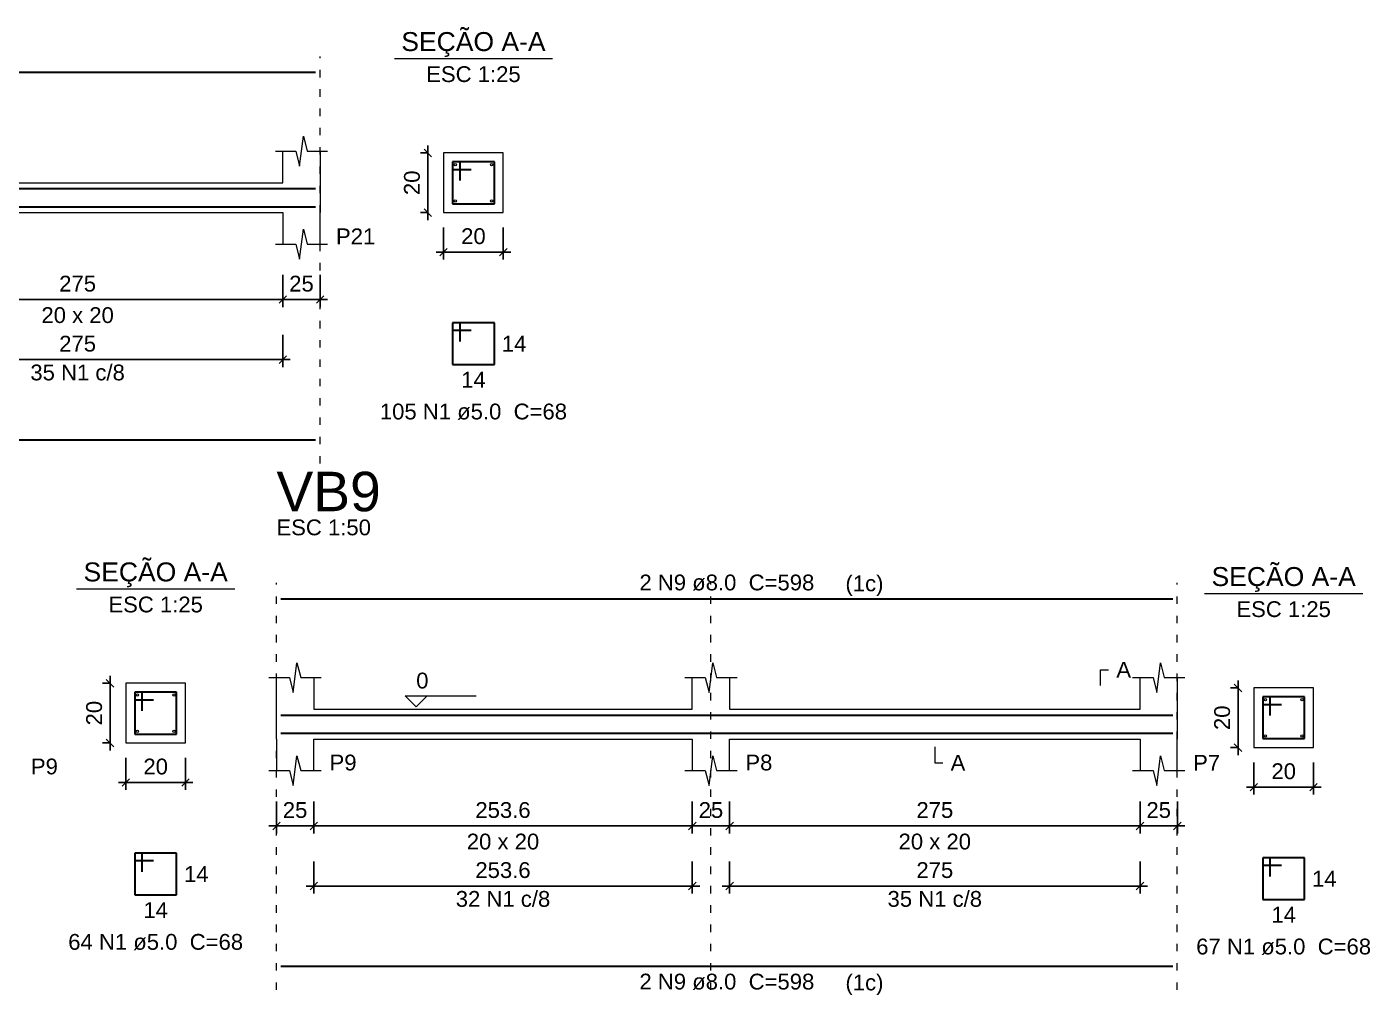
# Model space of a CAD drawing. Header units: millimetres. Extents: x 7 to 580, y -90 to 91.
# Drawn here: x 503.91 to 521.91, y 40.68 to 53.66 of the extents above; entities that cross this region are included whole.
import ezdxf

# ---------------------------------------------------------------- set-up
doc = ezdxf.new("R2010")
doc.units = ezdxf.units.MM
doc.linetypes.add('DOT2', pattern=[3.175, 0, -3.175])
for name, color, linetype, lineweight in [('DT-Barras na forma', 2, 'Continuous', 30), ('DT-Barras no corte', 5, 'Continuous', 5), ('DT-Barras rebatidas', 2, 'Continuous', 30), ('DT-Cotas', 9, 'Continuous', 5), ('DT-Forma', 5, 'Continuous', 5), ('DT-Pontilhado', 9, 'DOT2', 5), ('DT-Textos', 7, 'Continuous', 5), ('DT-Título', 3, 'Continuous', 20)]:
    doc.layers.add(name, color=color, linetype=linetype, lineweight=lineweight)
doc.styles.add('Arial', font='arial.ttf')
doc.styles.get("Standard").update_dxf_attribs({"font": 'arial.ttf'})
doc.dimstyles.new('UM_25.000000', dxfattribs={"dimtxt": 0.18, "dimasz": 0.1, "dimexe": 0.1, "dimexo": 0.2, "dimgap": 0, "dimtad": 1, "dimtih": 1, "dimtoh": 1, "dimdec": 1, "dimlfac": 25, "dimzin": 0, "dimdsep": 46, "dimtxsty": 'Standard', "dimblk": 'CLOSED', "dimblk1": 'CLOSED', "dimblk2": 'CLOSED', "dimcen": 0.09, "dimdle": 0.1, "dimadec": 1, "dimazin": 2, "dimtfac": 1, "dimtdec": 4, "dimtofl": 0, "dimtmove": 0, "dimatfit": 3, "dimldrblk": 'CLOSED', "dimfxl": 1, "dimtolj": 1, "dimarcsym": 0})
doc.dimstyles.new('UM_50.000000', dxfattribs={"dimtxt": 0.18, "dimasz": 0.1, "dimexe": 0.1, "dimexo": 0.2, "dimgap": 0, "dimtad": 1, "dimtih": 1, "dimtoh": 1, "dimdec": 1, "dimlfac": 50, "dimzin": 0, "dimdsep": 46, "dimtxsty": 'Standard', "dimblk": 'CLOSED', "dimblk1": 'CLOSED', "dimblk2": 'CLOSED', "dimcen": 0.09, "dimdle": 0.1, "dimadec": 1, "dimazin": 2, "dimtfac": 1, "dimtdec": 4, "dimtofl": 0, "dimtmove": 0, "dimatfit": 3, "dimldrblk": 'CLOSED', "dimfxl": 1, "dimtolj": 1, "dimarcsym": 0})

# ---------------------------------------------------------------- blocks, each defined once
blk = doc.blocks.new('_OBLIQUE')
at = {"color": 0, "linetype": 'ByBlock', "lineweight": -2}
blk.add_line((-0.5, -0.5), (0.5, 0.5), dxfattribs=at)
blk = doc.blocks.new('*D427')
at = {"layer": 'Defpoints', "color": 0, "transparency": 16777216}
for p in [(501.837, 50.534), (507.337, 50.534), (507.337, 50.004)]:
    blk.add_point(p, dxfattribs=at)
at = {"layer": 'DT-Cotas', "color": 0, "lineweight": -2, "transparency": 16777216}
for p, q in [((501.837, 50.334), (501.837, 49.904)), ((507.337, 50.334), (507.337, 49.904)), ((501.737, 50.004), (507.437, 50.004))]:
    blk.add_line(p, q, dxfattribs=at)
at = {"layer": 'DT-Cotas', "color": 0, "lineweight": -2, "transparency": 16777216, "xscale": 0.1, "yscale": 0.1, "zscale": 0.1, "rotation": 180}
blk.add_blockref('_OBLIQUE', (501.837, 50.004), dxfattribs=at)
at = {"layer": 'DT-Cotas', "color": 0, "lineweight": -2, "transparency": 16777216, "xscale": 0.1, "yscale": 0.1, "zscale": 0.1}
blk.add_blockref('_OBLIQUE', (507.337, 50.004), dxfattribs=at)
at = {"layer": 'DT-Cotas', "transparency": 16777216, "insert": (504.587, 50.216), "char_height": 0.2118, "attachment_point": 5, "rotation": 0.0057, "style": 'Arial'}
blk.add_mtext('\\A1;275', dxfattribs=at)
blk = doc.blocks.new('*D428')
at = {"layer": 'Defpoints', "color": 0, "transparency": 16777216}
for p in [(507.337, 50.534), (507.837, 50.534), (507.837, 50.004)]:
    blk.add_point(p, dxfattribs=at)
at = {"layer": 'DT-Cotas', "color": 0, "lineweight": -2, "transparency": 16777216}
for p, q in [((507.337, 50.334), (507.337, 49.904)), ((507.837, 50.334), (507.837, 49.904)), ((507.237, 50.004), (507.937, 50.004))]:
    blk.add_line(p, q, dxfattribs=at)
at = {"layer": 'DT-Cotas', "color": 0, "lineweight": -2, "transparency": 16777216, "xscale": 0.1, "yscale": 0.1, "zscale": 0.1, "rotation": 180}
blk.add_blockref('_OBLIQUE', (507.337, 50.004), dxfattribs=at)
at = {"layer": 'DT-Cotas', "color": 0, "lineweight": -2, "transparency": 16777216, "xscale": 0.1, "yscale": 0.1, "zscale": 0.1}
blk.add_blockref('_OBLIQUE', (507.837, 50.004), dxfattribs=at)
at = {"layer": 'DT-Cotas', "transparency": 16777216, "insert": (507.587, 50.216), "char_height": 0.2118, "attachment_point": 5, "rotation": 0.0057, "style": 'Arial'}
blk.add_mtext('\\A1;25', dxfattribs=at)
blk = doc.blocks.new('*D429')
at = {"layer": 'Defpoints', "color": 0, "transparency": 16777216}
for p in [(509.28, 51.969), (509.491, 51.969), (509.491, 51.169)]:
    blk.add_point(p, dxfattribs=at)
at = {"layer": 'DT-Cotas', "color": 0, "lineweight": -2, "transparency": 16777216}
for p, q in [((509.28, 51.069), (509.28, 52.069)), ((509.291, 51.969), (509.18, 51.969)), ((509.291, 51.169), (509.18, 51.169))]:
    blk.add_line(p, q, dxfattribs=at)
at = {"layer": 'DT-Cotas', "color": 0, "lineweight": -2, "transparency": 16777216, "xscale": 0.1, "yscale": 0.1, "zscale": 0.1}
for p, rotation in [((509.28, 51.969), 90), ((509.28, 51.169), 270)]:
    blk.add_blockref('_OBLIQUE', p, dxfattribs=dict(at, rotation=rotation))
at = {"layer": 'DT-Cotas', "transparency": 16777216, "insert": (509.068, 51.569), "char_height": 0.2118, "attachment_point": 5, "rotation": 90, "style": 'Arial'}
blk.add_mtext('\\A1;20', dxfattribs=at)
blk = doc.blocks.new('*D430')
at = {"layer": 'Defpoints', "color": 0, "transparency": 16777216}
for p in [(509.491, 51.169), (510.291, 51.169), (510.291, 50.64)]:
    blk.add_point(p, dxfattribs=at)
at = {"layer": 'DT-Cotas', "color": 0, "lineweight": -2, "transparency": 16777216}
for p, q in [((509.491, 50.969), (509.491, 50.54)), ((510.291, 50.969), (510.291, 50.54)), ((509.391, 50.64), (510.391, 50.64))]:
    blk.add_line(p, q, dxfattribs=at)
at = {"layer": 'DT-Cotas', "color": 0, "lineweight": -2, "transparency": 16777216, "xscale": 0.1, "yscale": 0.1, "zscale": 0.1, "rotation": 180}
blk.add_blockref('_OBLIQUE', (509.491, 50.64), dxfattribs=at)
at = {"layer": 'DT-Cotas', "color": 0, "lineweight": -2, "transparency": 16777216, "xscale": 0.1, "yscale": 0.1, "zscale": 0.1}
blk.add_blockref('_OBLIQUE', (510.291, 50.64), dxfattribs=at)
at = {"layer": 'DT-Cotas', "transparency": 16777216, "insert": (509.891, 50.852), "char_height": 0.2118, "attachment_point": 5, "rotation": 0.0057, "style": 'Arial'}
blk.add_mtext('\\A1;20', dxfattribs=at)
blk = doc.blocks.new('*D433')
at = {"layer": 'Defpoints', "color": 0, "transparency": 16777216}
for p in [(501.837, 49.729), (507.337, 49.729), (507.337, 49.199)]:
    blk.add_point(p, dxfattribs=at)
at = {"layer": 'DT-Cotas', "color": 0, "lineweight": -2, "transparency": 16777216}
for p, q in [((501.837, 49.529), (501.837, 49.099)), ((507.337, 49.529), (507.337, 49.099)), ((501.737, 49.199), (507.437, 49.199))]:
    blk.add_line(p, q, dxfattribs=at)
at = {"layer": 'DT-Cotas', "color": 0, "lineweight": -2, "transparency": 16777216, "xscale": 0.1, "yscale": 0.1, "zscale": 0.1, "rotation": 180}
blk.add_blockref('_OBLIQUE', (501.837, 49.199), dxfattribs=at)
at = {"layer": 'DT-Cotas', "color": 0, "lineweight": -2, "transparency": 16777216, "xscale": 0.1, "yscale": 0.1, "zscale": 0.1}
blk.add_blockref('_OBLIQUE', (507.337, 49.199), dxfattribs=at)
at = {"layer": 'DT-Cotas', "transparency": 16777216, "insert": (504.587, 49.411), "char_height": 0.2118, "attachment_point": 5, "rotation": 0.0057, "style": 'Arial'}
blk.add_mtext('\\A1;275', dxfattribs=at)
blk = doc.blocks.new('*D753')
at = {"layer": 'Defpoints', "color": 0, "transparency": 16777216}
for p in [(505.021, 44.86), (505.233, 44.86), (505.233, 44.06)]:
    blk.add_point(p, dxfattribs=at)
at = {"layer": 'DT-Cotas', "color": 0, "lineweight": -2, "transparency": 16777216}
for p, q in [((505.033, 44.86), (504.921, 44.86)), ((505.021, 43.96), (505.021, 44.96)), ((505.033, 44.06), (504.921, 44.06))]:
    blk.add_line(p, q, dxfattribs=at)
at = {"layer": 'DT-Cotas', "color": 0, "lineweight": -2, "transparency": 16777216, "xscale": 0.1, "yscale": 0.1, "zscale": 0.1}
for p, rotation in [((505.021, 44.86), 90), ((505.021, 44.06), 270)]:
    blk.add_blockref('_OBLIQUE', p, dxfattribs=dict(at, rotation=rotation))
at = {"layer": 'DT-Cotas', "transparency": 16777216, "insert": (504.809, 44.46), "char_height": 0.2118, "attachment_point": 5, "rotation": 90, "style": 'Arial'}
blk.add_mtext('\\A1;20', dxfattribs=at)
blk = doc.blocks.new('*D754')
at = {"layer": 'Defpoints', "color": 0, "transparency": 16777216}
for p in [(505.233, 44.06), (506.033, 44.06), (506.033, 43.531)]:
    blk.add_point(p, dxfattribs=at)
at = {"layer": 'DT-Cotas', "color": 0, "lineweight": -2, "transparency": 16777216}
for p, q in [((505.233, 43.86), (505.233, 43.431)), ((506.033, 43.86), (506.033, 43.431)), ((505.133, 43.531), (506.133, 43.531))]:
    blk.add_line(p, q, dxfattribs=at)
at = {"layer": 'DT-Cotas', "color": 0, "lineweight": -2, "transparency": 16777216, "xscale": 0.1, "yscale": 0.1, "zscale": 0.1, "rotation": 180}
blk.add_blockref('_OBLIQUE', (505.233, 43.531), dxfattribs=at)
at = {"layer": 'DT-Cotas', "color": 0, "lineweight": -2, "transparency": 16777216, "xscale": 0.1, "yscale": 0.1, "zscale": 0.1}
blk.add_blockref('_OBLIQUE', (506.033, 43.531), dxfattribs=at)
at = {"layer": 'DT-Cotas', "transparency": 16777216, "insert": (505.633, 43.743), "char_height": 0.2118, "attachment_point": 5, "rotation": 0.0057, "style": 'Arial'}
blk.add_mtext('\\A1;20', dxfattribs=at)
blk = doc.blocks.new('*D768')
at = {"layer": 'Defpoints', "color": 0, "transparency": 16777216}
for p in [(507.251, 43.477), (507.751, 43.477), (507.751, 42.948)]:
    blk.add_point(p, dxfattribs=at)
at = {"layer": 'DT-Cotas', "color": 0, "lineweight": -2, "transparency": 16777216}
for p, q in [((507.251, 43.277), (507.251, 42.848)), ((507.751, 43.277), (507.751, 42.848)), ((507.151, 42.948), (507.851, 42.948))]:
    blk.add_line(p, q, dxfattribs=at)
at = {"layer": 'DT-Cotas', "color": 0, "lineweight": -2, "transparency": 16777216, "xscale": 0.1, "yscale": 0.1, "zscale": 0.1, "rotation": 180}
blk.add_blockref('_OBLIQUE', (507.251, 42.948), dxfattribs=at)
at = {"layer": 'DT-Cotas', "color": 0, "lineweight": -2, "transparency": 16777216, "xscale": 0.1, "yscale": 0.1, "zscale": 0.1}
blk.add_blockref('_OBLIQUE', (507.751, 42.948), dxfattribs=at)
at = {"layer": 'DT-Cotas', "transparency": 16777216, "insert": (507.501, 43.16), "char_height": 0.2118, "attachment_point": 5, "rotation": 0.0057, "style": 'Arial'}
blk.add_mtext('\\A1;25', dxfattribs=at)
blk = doc.blocks.new('*D769')
at = {"layer": 'Defpoints', "color": 0, "transparency": 16777216}
for p in [(507.751, 43.477), (512.824, 43.477), (512.824, 42.948)]:
    blk.add_point(p, dxfattribs=at)
at = {"layer": 'DT-Cotas', "color": 0, "lineweight": -2, "transparency": 16777216}
for p, q in [((507.751, 43.277), (507.751, 42.848)), ((512.824, 43.277), (512.824, 42.848)), ((507.651, 42.948), (512.924, 42.948))]:
    blk.add_line(p, q, dxfattribs=at)
at = {"layer": 'DT-Cotas', "color": 0, "lineweight": -2, "transparency": 16777216, "xscale": 0.1, "yscale": 0.1, "zscale": 0.1, "rotation": 180}
blk.add_blockref('_OBLIQUE', (507.751, 42.948), dxfattribs=at)
at = {"layer": 'DT-Cotas', "color": 0, "lineweight": -2, "transparency": 16777216, "xscale": 0.1, "yscale": 0.1, "zscale": 0.1}
blk.add_blockref('_OBLIQUE', (512.824, 42.948), dxfattribs=at)
at = {"layer": 'DT-Cotas', "transparency": 16777216, "insert": (510.287, 43.16), "char_height": 0.2118, "attachment_point": 5, "rotation": 0.0057, "style": 'Arial'}
blk.add_mtext('\\A1;253.6', dxfattribs=at)
blk = doc.blocks.new('*D770')
at = {"layer": 'Defpoints', "color": 0, "transparency": 16777216}
for p in [(512.824, 43.477), (513.324, 43.477), (513.324, 42.948)]:
    blk.add_point(p, dxfattribs=at)
at = {"layer": 'DT-Cotas', "color": 0, "lineweight": -2, "transparency": 16777216}
for p, q in [((512.824, 43.277), (512.824, 42.848)), ((513.324, 43.277), (513.324, 42.848)), ((512.724, 42.948), (513.424, 42.948))]:
    blk.add_line(p, q, dxfattribs=at)
at = {"layer": 'DT-Cotas', "color": 0, "lineweight": -2, "transparency": 16777216, "xscale": 0.1, "yscale": 0.1, "zscale": 0.1, "rotation": 180}
blk.add_blockref('_OBLIQUE', (512.824, 42.948), dxfattribs=at)
at = {"layer": 'DT-Cotas', "color": 0, "lineweight": -2, "transparency": 16777216, "xscale": 0.1, "yscale": 0.1, "zscale": 0.1}
blk.add_blockref('_OBLIQUE', (513.324, 42.948), dxfattribs=at)
at = {"layer": 'DT-Cotas', "transparency": 16777216, "insert": (513.074, 43.16), "char_height": 0.2118, "attachment_point": 5, "rotation": 0.0057, "style": 'Arial'}
blk.add_mtext('\\A1;25', dxfattribs=at)
blk = doc.blocks.new('*D771')
at = {"layer": 'Defpoints', "color": 0, "transparency": 16777216}
for p in [(513.324, 43.477), (518.824, 43.477), (518.824, 42.948)]:
    blk.add_point(p, dxfattribs=at)
at = {"layer": 'DT-Cotas', "color": 0, "lineweight": -2, "transparency": 16777216}
for p, q in [((513.324, 43.277), (513.324, 42.848)), ((518.824, 43.277), (518.824, 42.848)), ((513.224, 42.948), (518.924, 42.948))]:
    blk.add_line(p, q, dxfattribs=at)
at = {"layer": 'DT-Cotas', "color": 0, "lineweight": -2, "transparency": 16777216, "xscale": 0.1, "yscale": 0.1, "zscale": 0.1, "rotation": 180}
blk.add_blockref('_OBLIQUE', (513.324, 42.948), dxfattribs=at)
at = {"layer": 'DT-Cotas', "color": 0, "lineweight": -2, "transparency": 16777216, "xscale": 0.1, "yscale": 0.1, "zscale": 0.1}
blk.add_blockref('_OBLIQUE', (518.824, 42.948), dxfattribs=at)
at = {"layer": 'DT-Cotas', "transparency": 16777216, "insert": (516.074, 43.16), "char_height": 0.2118, "attachment_point": 5, "rotation": 0.0057, "style": 'Arial'}
blk.add_mtext('\\A1;275', dxfattribs=at)
blk = doc.blocks.new('*D772')
at = {"layer": 'Defpoints', "color": 0, "transparency": 16777216}
for p in [(518.824, 43.477), (519.324, 43.477), (519.324, 42.948)]:
    blk.add_point(p, dxfattribs=at)
at = {"layer": 'DT-Cotas', "color": 0, "lineweight": -2, "transparency": 16777216}
for p, q in [((518.824, 43.277), (518.824, 42.848)), ((519.324, 43.277), (519.324, 42.848)), ((518.724, 42.948), (519.424, 42.948))]:
    blk.add_line(p, q, dxfattribs=at)
at = {"layer": 'DT-Cotas', "color": 0, "lineweight": -2, "transparency": 16777216, "xscale": 0.1, "yscale": 0.1, "zscale": 0.1, "rotation": 180}
blk.add_blockref('_OBLIQUE', (518.824, 42.948), dxfattribs=at)
at = {"layer": 'DT-Cotas', "color": 0, "lineweight": -2, "transparency": 16777216, "xscale": 0.1, "yscale": 0.1, "zscale": 0.1}
blk.add_blockref('_OBLIQUE', (519.324, 42.948), dxfattribs=at)
at = {"layer": 'DT-Cotas', "transparency": 16777216, "insert": (519.074, 43.16), "char_height": 0.2118, "attachment_point": 5, "rotation": 0.0057, "style": 'Arial'}
blk.add_mtext('\\A1;25', dxfattribs=at)
blk = doc.blocks.new('*D773')
at = {"layer": 'Defpoints', "color": 0, "transparency": 16777216}
for p in [(520.137, 44.798), (520.349, 44.798), (520.349, 43.998)]:
    blk.add_point(p, dxfattribs=at)
at = {"layer": 'DT-Cotas', "color": 0, "lineweight": -2, "transparency": 16777216}
for p, q in [((520.137, 43.898), (520.137, 44.898)), ((520.149, 44.798), (520.037, 44.798)), ((520.149, 43.998), (520.037, 43.998))]:
    blk.add_line(p, q, dxfattribs=at)
at = {"layer": 'DT-Cotas', "color": 0, "lineweight": -2, "transparency": 16777216, "xscale": 0.1, "yscale": 0.1, "zscale": 0.1}
for p, rotation in [((520.137, 44.798), 90), ((520.137, 43.998), 270)]:
    blk.add_blockref('_OBLIQUE', p, dxfattribs=dict(at, rotation=rotation))
at = {"layer": 'DT-Cotas', "transparency": 16777216, "insert": (519.925, 44.398), "char_height": 0.2118, "attachment_point": 5, "rotation": 90, "style": 'Arial'}
blk.add_mtext('\\A1;20', dxfattribs=at)
blk = doc.blocks.new('*D774')
at = {"layer": 'Defpoints', "color": 0, "transparency": 16777216}
for p in [(520.349, 43.998), (521.149, 43.998), (521.149, 43.469)]:
    blk.add_point(p, dxfattribs=at)
at = {"layer": 'DT-Cotas', "color": 0, "lineweight": -2, "transparency": 16777216}
for p, q in [((520.349, 43.798), (520.349, 43.369)), ((521.149, 43.798), (521.149, 43.369)), ((520.249, 43.469), (521.249, 43.469))]:
    blk.add_line(p, q, dxfattribs=at)
at = {"layer": 'DT-Cotas', "color": 0, "lineweight": -2, "transparency": 16777216, "xscale": 0.1, "yscale": 0.1, "zscale": 0.1, "rotation": 180}
blk.add_blockref('_OBLIQUE', (520.349, 43.469), dxfattribs=at)
at = {"layer": 'DT-Cotas', "color": 0, "lineweight": -2, "transparency": 16777216, "xscale": 0.1, "yscale": 0.1, "zscale": 0.1}
blk.add_blockref('_OBLIQUE', (521.149, 43.469), dxfattribs=at)
at = {"layer": 'DT-Cotas', "transparency": 16777216, "insert": (520.749, 43.68), "char_height": 0.2118, "attachment_point": 5, "rotation": 0.0057, "style": 'Arial'}
blk.add_mtext('\\A1;20', dxfattribs=at)
blk = doc.blocks.new('*D775')
at = {"layer": 'Defpoints', "color": 0, "transparency": 16777216}
for p in [(507.751, 42.673), (512.824, 42.673), (512.824, 42.143)]:
    blk.add_point(p, dxfattribs=at)
at = {"layer": 'DT-Cotas', "color": 0, "lineweight": -2, "transparency": 16777216}
for p, q in [((507.751, 42.473), (507.751, 42.043)), ((512.824, 42.473), (512.824, 42.043)), ((507.651, 42.143), (512.924, 42.143))]:
    blk.add_line(p, q, dxfattribs=at)
at = {"layer": 'DT-Cotas', "color": 0, "lineweight": -2, "transparency": 16777216, "xscale": 0.1, "yscale": 0.1, "zscale": 0.1, "rotation": 180}
blk.add_blockref('_OBLIQUE', (507.751, 42.143), dxfattribs=at)
at = {"layer": 'DT-Cotas', "color": 0, "lineweight": -2, "transparency": 16777216, "xscale": 0.1, "yscale": 0.1, "zscale": 0.1}
blk.add_blockref('_OBLIQUE', (512.824, 42.143), dxfattribs=at)
at = {"layer": 'DT-Cotas', "transparency": 16777216, "insert": (510.287, 42.355), "char_height": 0.2118, "attachment_point": 5, "rotation": 0.0057, "style": 'Arial'}
blk.add_mtext('\\A1;253.6', dxfattribs=at)
blk = doc.blocks.new('*D776')
at = {"layer": 'Defpoints', "color": 0, "transparency": 16777216}
for p in [(513.324, 42.673), (518.824, 42.673), (518.824, 42.143)]:
    blk.add_point(p, dxfattribs=at)
at = {"layer": 'DT-Cotas', "color": 0, "lineweight": -2, "transparency": 16777216}
for p, q in [((513.324, 42.473), (513.324, 42.043)), ((518.824, 42.473), (518.824, 42.043)), ((513.224, 42.143), (518.924, 42.143))]:
    blk.add_line(p, q, dxfattribs=at)
at = {"layer": 'DT-Cotas', "color": 0, "lineweight": -2, "transparency": 16777216, "xscale": 0.1, "yscale": 0.1, "zscale": 0.1, "rotation": 180}
blk.add_blockref('_OBLIQUE', (513.324, 42.143), dxfattribs=at)
at = {"layer": 'DT-Cotas', "color": 0, "lineweight": -2, "transparency": 16777216, "xscale": 0.1, "yscale": 0.1, "zscale": 0.1}
blk.add_blockref('_OBLIQUE', (518.824, 42.143), dxfattribs=at)
at = {"layer": 'DT-Cotas', "transparency": 16777216, "insert": (516.074, 42.355), "char_height": 0.2118, "attachment_point": 5, "rotation": 0.0057, "style": 'Arial'}
blk.add_mtext('\\A1;275', dxfattribs=at)

msp = doc.modelspace()

# ---------------------------------------------------------------- linework, layer by layer
at = {"layer": 'DT-Barras na forma'}
for p, q in [((509.7113, 51.8492), (509.6113, 51.8492)), ((509.6113, 51.8492), (509.6113, 51.2892)), ((510.1713, 51.8492), (509.6113, 51.8492)), ((509.6113, 51.8492), (509.6113, 51.7492)), ((509.7113, 51.5992), (509.7113, 51.8492)), ((510.1713, 51.2892), (510.1713, 51.8492)), ((509.6113, 51.7492), (509.8613, 51.7492)), ((509.6113, 51.2892), (510.1713, 51.2892)), ((505.4527, 44.7404), (505.3527, 44.7404)), ((505.3527, 44.7404), (505.3527, 44.1804)), ((505.9127, 44.7404), (505.3527, 44.7404)), ((505.3527, 44.7404), (505.3527, 44.6404)), ((505.4527, 44.4904), (505.4527, 44.7404)), ((505.9127, 44.1804), (505.9127, 44.7404)), ((520.5686, 44.6781), (520.4686, 44.6781)), ((520.4686, 44.6781), (520.4686, 44.1181)), ((521.0286, 44.6781), (520.4686, 44.6781)), ((520.4686, 44.6781), (520.4686, 44.5781)), ((520.5686, 44.4281), (520.5686, 44.6781)), ((521.0286, 44.1181), (521.0286, 44.6781)), ((505.3527, 44.6404), (505.6027, 44.6404)), ((520.4686, 44.5781), (520.7186, 44.5781)), ((505.3527, 44.1804), (505.9127, 44.1804)), ((520.4686, 44.1181), (521.0286, 44.1181))]:
    msp.add_line(p, q, dxfattribs=at)
for points in [[(489.3961, 51.4912), (507.7769, 51.4912)], [(489.3961, 51.2472), (507.7769, 51.2472)], [(507.3113, 44.4348), (519.2636, 44.4348)], [(507.3113, 44.1908), (519.2636, 44.1908)]]:
    msp.add_lwpolyline(points, dxfattribs=at)
at = {"layer": 'DT-Barras no corte'}
for centre in [(509.6473, 51.8132), (510.1353, 51.8132), (509.6473, 51.3252), (510.1353, 51.3252), (505.3887, 44.7044), (505.8767, 44.7044), (520.5046, 44.6421), (520.9926, 44.6421), (505.3887, 44.2164), (505.8767, 44.2164), (520.5046, 44.1541), (520.9926, 44.1541)]:
    msp.add_circle(centre, 0.016, dxfattribs=at)
at = {"layer": 'DT-Barras rebatidas'}
for p, q in [((489.3961, 53.0502), (507.7769, 53.0502)), ((509.7113, 49.6925), (509.6113, 49.6925)), ((509.6113, 49.6925), (509.6113, 49.1325)), ((510.1713, 49.6925), (509.6113, 49.6925)), ((509.6113, 49.6925), (509.6113, 49.5925)), ((509.7113, 49.4425), (509.7113, 49.6925)), ((510.1713, 49.1325), (510.1713, 49.6925)), ((509.6113, 49.5925), (509.8613, 49.5925)), ((509.6113, 49.1325), (510.1713, 49.1325)), ((489.3961, 48.1244), (507.7769, 48.1244)), ((507.3113, 45.9938), (519.2636, 45.9938)), ((505.4527, 42.5837), (505.3527, 42.5837)), ((505.3527, 42.5837), (505.3527, 42.0237)), ((505.9127, 42.5837), (505.3527, 42.5837)), ((505.3527, 42.5837), (505.3527, 42.4837)), ((505.3527, 42.4837), (505.6027, 42.4837)), ((505.4527, 42.3337), (505.4527, 42.5837)), ((505.9127, 42.0237), (505.9127, 42.5837)), ((520.5686, 42.5214), (520.4686, 42.5214)), ((520.4686, 42.5214), (520.4686, 41.9614)), ((521.0286, 42.5214), (520.4686, 42.5214)), ((520.4686, 42.5214), (520.4686, 42.4214)), ((520.5686, 42.2714), (520.5686, 42.5214)), ((521.0286, 41.9614), (521.0286, 42.5214)), ((520.4686, 42.4214), (520.7186, 42.4214)), ((505.3527, 42.0237), (505.9127, 42.0237)), ((520.4686, 41.9614), (521.0286, 41.9614)), ((507.3113, 41.0679), (519.2636, 41.0679))]:
    msp.add_line(p, q, dxfattribs=at)
at = {"layer": 'DT-Forma'}
for p, q in [((507.5619, 51.7928), (507.6119, 52.1928)), ((507.6119, 52.1928), (507.6619, 51.9928)), ((507.2369, 51.9928), (507.5119, 51.9928)), ((507.3369, 51.5692), (507.3369, 51.9928)), ((507.5119, 51.9928), (507.5619, 51.7928)), ((507.6619, 51.9928), (507.9369, 51.9928)), ((507.8369, 51.9928), (507.8369, 51.5692)), ((510.2913, 51.9692), (509.4913, 51.9692)), ((509.4913, 51.9692), (509.4913, 51.1692)), ((510.2913, 51.1692), (510.2913, 51.9692)), ((501.8366, 51.5692), (507.3369, 51.5692)), ((501.8366, 51.1692), (507.3369, 51.1692)), ((507.3369, 51.1692), (507.3369, 50.7456)), ((507.8369, 50.7456), (507.8369, 51.1692)), ((509.4913, 51.1692), (510.2913, 51.1692)), ((507.5619, 50.5456), (507.6119, 50.9456)), ((507.6119, 50.9456), (507.6619, 50.7456)), ((507.2369, 50.7456), (507.5119, 50.7456)), ((507.5119, 50.7456), (507.5619, 50.5456)), ((507.6619, 50.7456), (507.9369, 50.7456)), ((507.4763, 44.7364), (507.5263, 45.1364)), ((507.5263, 45.1364), (507.5763, 44.9364)), ((513.0486, 44.7364), (513.0986, 45.1364)), ((513.0986, 45.1364), (513.1486, 44.9364)), ((519.0486, 44.7364), (519.0986, 45.1364)), ((519.0986, 45.1364), (519.1486, 44.9364)), ((506.0327, 44.8604), (505.2327, 44.8604)), ((505.2327, 44.8604), (505.2327, 44.0604)), ((506.0327, 44.0604), (506.0327, 44.8604)), ((507.1513, 44.9364), (507.4263, 44.9364)), ((507.2513, 44.5128), (507.2513, 44.9364)), ((507.4263, 44.9364), (507.4763, 44.7364)), ((507.5763, 44.9364), (507.8513, 44.9364)), ((507.7513, 44.9364), (507.7513, 44.5128)), ((512.7236, 44.9364), (512.9986, 44.9364)), ((512.8236, 44.5128), (512.8236, 44.9364)), ((512.9986, 44.9364), (513.0486, 44.7364)), ((513.1486, 44.9364), (513.4236, 44.9364)), ((513.3236, 44.9364), (513.3236, 44.5128)), ((518.7236, 44.9364), (518.9986, 44.9364)), ((518.8236, 44.5128), (518.8236, 44.9364)), ((518.9986, 44.9364), (519.0486, 44.7364)), ((519.1486, 44.9364), (519.4236, 44.9364)), ((519.3236, 44.9364), (519.3236, 44.5128)), ((521.1486, 44.7981), (520.3486, 44.7981)), ((520.3486, 44.7981), (520.3486, 43.9981)), ((521.1486, 43.9981), (521.1486, 44.7981)), ((507.7513, 44.5128), (512.8236, 44.5128)), ((513.3236, 44.5128), (518.8236, 44.5128)), ((507.2513, 44.1128), (507.2513, 43.6892)), ((507.7513, 43.6892), (507.7513, 44.1128)), ((507.7513, 44.1128), (512.8236, 44.1128)), ((512.8236, 44.1128), (512.8236, 43.6892)), ((513.3236, 43.6892), (513.3236, 44.1128)), ((513.3236, 44.1128), (518.8236, 44.1128)), ((518.8236, 44.1128), (518.8236, 43.6892)), ((519.3236, 43.6892), (519.3236, 44.1128)), ((505.2327, 44.0604), (506.0327, 44.0604)), ((520.3486, 43.9981), (521.1486, 43.9981)), ((507.4763, 43.4892), (507.5263, 43.8892)), ((507.5263, 43.8892), (507.5763, 43.6892)), ((513.0486, 43.4892), (513.0986, 43.8892)), ((513.0986, 43.8892), (513.1486, 43.6892)), ((519.0486, 43.4892), (519.0986, 43.8892)), ((519.0986, 43.8892), (519.1486, 43.6892)), ((507.1513, 43.6892), (507.4263, 43.6892)), ((507.4263, 43.6892), (507.4763, 43.4892)), ((507.5763, 43.6892), (507.8513, 43.6892)), ((512.7236, 43.6892), (512.9986, 43.6892)), ((512.9986, 43.6892), (513.0486, 43.4892)), ((513.1486, 43.6892), (513.4236, 43.6892)), ((518.7236, 43.6892), (518.9986, 43.6892)), ((518.9986, 43.6892), (519.0486, 43.4892)), ((519.1486, 43.6892), (519.4236, 43.6892))]:
    msp.add_line(p, q, dxfattribs=at)
at = {"layer": 'DT-Forma', "linetype": 'Continuous'}
for p, q in [((507.8369, 51.5692), (507.8369, 51.1692)), ((507.2513, 44.1128), (507.2513, 44.5128)), ((519.3236, 44.5128), (519.3236, 44.1128))]:
    msp.add_line(p, q, dxfattribs=at)
at = {"layer": 'DT-Pontilhado', "ltscale": 0.05}
for p, q in [((507.8369, 47.8067), (507.8369, 53.262)), ((507.2513, 40.7502), (507.2513, 46.2056)), ((513.0736, 40.7502), (513.0736, 46.2056)), ((519.3236, 40.7502), (519.3236, 46.2056))]:
    msp.add_line(p, q, dxfattribs=at)
at = {"layer": 'DT-Textos'}
for p, q in [((508.8323, 53.2341), (510.9503, 53.2341)), ((504.5737, 46.1253), (506.6917, 46.1253)), ((519.6896, 46.063), (521.8076, 46.063))]:
    msp.add_line(p, q, dxfattribs=at)
for points in [[(518.2941, 44.8305), (518.2941, 45.0423), (518.4, 45.0423)], [(509.273, 44.6928), (509.1247, 44.5445), (508.9765, 44.6928), (509.9296, 44.6928)], [(516.0736, 44.0069), (516.0736, 43.7951), (516.1795, 43.7951)]]:
    msp.add_lwpolyline(points, dxfattribs=at)

# ---------------------------------------------------------------- texts
at = {"layer": 'DT-Barras rebatidas', "color": 7, "char_height": 0.2118, "line_spacing_factor": 0.9, "style": 'Arial'}
for s, insert, width, attachment_point in [('14', (510.2714, 49.5184), 0.90832, 1), ('35 N1 c/8', (504.5867, 48.9178), 2.28744, 8), ('14', (509.8913, 49.0352), 0.90832, 2), ('105 N1 ø5.0  C=68', (509.8911, 48.3915), 4.32072, 8), ('2 N9 ø8.0  C=598', (513.2873, 46.1001), 4.06656, 8), ('14', (506.0128, 42.4096), 0.90832, 1), ('14', (521.1287, 42.3473), 0.90832, 1), ('32 N1 c/8', (510.2874, 41.8613), 2.28744, 8), ('35 N1 c/8', (516.0736, 41.8613), 2.28744, 8), ('14', (505.6327, 41.9264), 0.90832, 2), ('14', (520.7486, 41.8641), 0.90832, 2), ('64 N1 ø5.0  C=68', (505.6329, 41.2827), 4.06656, 8), ('67 N1 ø5.0  C=68', (520.7484, 41.2204), 4.06656, 8), ('2 N9 ø8.0  C=598', (513.2873, 40.7501), 4.06656, 8)]:
    msp.add_mtext(s, dxfattribs=dict(at, insert=insert, width=width, attachment_point=attachment_point))
at = {"layer": 'DT-Textos', "line_spacing_factor": 0.798, "style": 'Arial'}
for s, insert, char_height, width, attachment_point in [('SEÇÃO A-A', (509.8911, 53.2566), 0.25416, 2.744928, 8), ('ESC 1:25', (509.8911, 52.9165), 0.2118, 2.03328, 8), ('P21', (508.0491, 50.7455), 0.2118, 0.76248, 7), ('20 x 20', (504.5871, 49.6865), 0.2118, 1.77912, 8), ('ESC 1:50', (507.2513, 46.8411), 0.2118, 2.03328, 7), ('SEÇÃO A-A', (505.6329, 46.1478), 0.25416, 2.744928, 8), ('SEÇÃO A-A', (520.7484, 46.0855), 0.25416, 2.744928, 8), ('(1c)', (514.8763, 46.0302), 0.2118, 1.01664, 7), ('ESC 1:25', (505.6329, 45.8077), 0.2118, 2.03328, 8), ('ESC 1:25', (520.7484, 45.7454), 0.2118, 2.03328, 8), ('0', (509.1243, 44.7881), 0.2118, 0.25416, 7), ('A', (518.5063, 44.9361), 0.2118, 0.25416, 7), ('P9', (503.9609, 43.6367), 0.2118, 0.50832, 7), ('P9', (507.9633, 43.6891), 0.2118, 0.50832, 7), ('P8', (513.5353, 43.6891), 0.2118, 0.50832, 7), ('A', (516.2853, 43.6891), 0.2118, 0.25416, 7), ('P7', (519.5353, 43.6891), 0.2118, 0.50832, 7), ('20 x 20', (510.2873, 42.6301), 0.2118, 1.77912, 8), ('20 x 20', (516.0733, 42.6301), 0.2118, 1.77912, 8), ('(1c)', (514.8763, 40.6802), 0.2118, 1.01664, 7)]:
    msp.add_mtext(s, dxfattribs=dict(at, insert=insert, char_height=char_height, width=width, attachment_point=attachment_point))
at = {"layer": 'DT-Título', "insert": (507.2513, 47.1589), "char_height": 0.5295, "width": 1.9062, "attachment_point": 7, "line_spacing_factor": 0.798, "style": 'Arial'}
msp.add_mtext('VB9', dxfattribs=at)

# ---------------------------------------------------------------- dimensions: what is measured, and where the dimension line sits
at = {"layer": 'DT-Cotas'}
for base, p1, p2, picture, middle in [((509.2795, 51.9692), (509.4913, 51.1692), (509.4913, 51.9692), '*D429', (509.0677, 51.5692)), ((505.0209, 44.8604), (505.2327, 44.0604), (505.2327, 44.8604), '*D753', (504.8091, 44.4604)), ((520.1368, 44.7981), (520.3486, 43.9981), (520.3486, 44.7981), '*D773', (519.925, 44.3981))]:
    dim = msp.add_linear_dim(base=base, p1=p1, p2=p2, angle=90, dimstyle='UM_25.000000', override={"dimtxt": 0.2118, "dimasz": 0.1, "dimexe": 0.1, "dimexo": 0.2, "dimtad": 1, "dimtih": 0, "dimtoh": 0, "dimdec": 1, "dimlfac": 25, "dimzin": 8, "dimtxsty": 'Arial', "dimblk": 'OBLIQUE', "dimblk1": 'OBLIQUE', "dimblk2": 'OBLIQUE', "dimsah": 1, "dimdle": 0.1, "dimse1": 0, "dimse2": 0, "dimclrt": 256, "dimadec": 1, "dimazin": 3, "dimtmove": 2, "dimldrblk": 'OBLIQUE'}, dxfattribs=at)
    dim.commit()
    dim.dimension.update_dxf_attribs({"geometry": picture, "text_midpoint": middle, "dimtype": 160, "text_rotation": 90})
for base, p1, p2, dimstyle, override, picture, middle in [((510.2913, 50.6397), (509.4913, 51.1692), (510.2913, 51.1692), 'UM_25.000000', {"dimtxt": 0.2118, "dimasz": 0.1, "dimexe": 0.1, "dimexo": 0.2, "dimtad": 1, "dimtih": 0, "dimtoh": 0, "dimdec": 1, "dimlfac": 25, "dimzin": 8, "dimtxsty": 'Arial', "dimblk": 'OBLIQUE', "dimblk1": 'OBLIQUE', "dimblk2": 'OBLIQUE', "dimsah": 1, "dimdle": 0.1, "dimse1": 0, "dimse2": 0, "dimclrt": 256, "dimadec": 1, "dimazin": 3, "dimtmove": 2, "dimldrblk": 'OBLIQUE'}, '*D430', (509.8913, 50.8515)), ((507.3369, 50.0043), (501.8366, 50.5338), (507.3369, 50.5338), 'UM_50.000000', {"dimtxt": 0.2118, "dimasz": 0.1, "dimexe": 0.1, "dimexo": 0.2, "dimtad": 1, "dimtih": 0, "dimtoh": 0, "dimdec": 1, "dimlfac": 50, "dimzin": 8, "dimtxsty": 'Arial', "dimblk": 'OBLIQUE', "dimblk1": 'OBLIQUE', "dimblk2": 'OBLIQUE', "dimsah": 1, "dimdle": 0.1, "dimse1": 0, "dimse2": 0, "dimclrt": 256, "dimadec": 1, "dimazin": 3, "dimtmove": 2, "dimldrblk": 'OBLIQUE'}, '*D427', (504.5867, 50.2161)), ((507.8369, 50.0043), (507.3369, 50.5338), (507.8369, 50.5338), 'UM_50.000000', {"dimtxt": 0.2118, "dimasz": 0.1, "dimexe": 0.1, "dimexo": 0.2, "dimtad": 1, "dimtih": 0, "dimtoh": 0, "dimdec": 1, "dimlfac": 50, "dimzin": 8, "dimtxsty": 'Arial', "dimblk": 'OBLIQUE', "dimblk1": 'OBLIQUE', "dimblk2": 'OBLIQUE', "dimsah": 1, "dimdle": 0.1, "dimse1": 0, "dimse2": 0, "dimclrt": 256, "dimadec": 1, "dimazin": 3, "dimtmove": 2, "dimldrblk": 'OBLIQUE'}, '*D428', (507.5869, 50.2161)), ((507.3369, 49.1995), (501.8366, 49.729), (507.3369, 49.729), 'UM_50.000000', {"dimtxt": 0.2118, "dimasz": 0.1, "dimexe": 0.1, "dimexo": 0.2, "dimtad": 1, "dimtih": 0, "dimtoh": 0, "dimdec": 1, "dimlfac": 50, "dimzin": 8, "dimtxsty": 'Arial', "dimblk": 'OBLIQUE', "dimblk1": 'OBLIQUE', "dimblk2": 'OBLIQUE', "dimsah": 1, "dimdle": 0.1, "dimse1": 0, "dimse2": 0, "dimclrt": 256, "dimadec": 1, "dimazin": 3, "dimtmove": 2, "dimldrblk": 'OBLIQUE'}, '*D433', (504.5867, 49.4113)), ((506.0327, 43.5309), (505.2327, 44.0604), (506.0327, 44.0604), 'UM_25.000000', {"dimtxt": 0.2118, "dimasz": 0.1, "dimexe": 0.1, "dimexo": 0.2, "dimtad": 1, "dimtih": 0, "dimtoh": 0, "dimdec": 1, "dimlfac": 25, "dimzin": 8, "dimtxsty": 'Arial', "dimblk": 'OBLIQUE', "dimblk1": 'OBLIQUE', "dimblk2": 'OBLIQUE', "dimsah": 1, "dimdle": 0.1, "dimse1": 0, "dimse2": 0, "dimclrt": 256, "dimadec": 1, "dimazin": 3, "dimtmove": 2, "dimldrblk": 'OBLIQUE'}, '*D754', (505.6327, 43.7427)), ((521.1486, 43.4686), (520.3486, 43.9981), (521.1486, 43.9981), 'UM_25.000000', {"dimtxt": 0.2118, "dimasz": 0.1, "dimexe": 0.1, "dimexo": 0.2, "dimtad": 1, "dimtih": 0, "dimtoh": 0, "dimdec": 1, "dimlfac": 25, "dimzin": 8, "dimtxsty": 'Arial', "dimblk": 'OBLIQUE', "dimblk1": 'OBLIQUE', "dimblk2": 'OBLIQUE', "dimsah": 1, "dimdle": 0.1, "dimse1": 0, "dimse2": 0, "dimclrt": 256, "dimadec": 1, "dimazin": 3, "dimtmove": 2, "dimldrblk": 'OBLIQUE'}, '*D774', (520.7486, 43.6804)), ((507.7513, 42.9479), (507.2513, 43.4774), (507.7513, 43.4774), 'UM_50.000000', {"dimtxt": 0.2118, "dimasz": 0.1, "dimexe": 0.1, "dimexo": 0.2, "dimtad": 1, "dimtih": 0, "dimtoh": 0, "dimdec": 1, "dimlfac": 50, "dimzin": 8, "dimtxsty": 'Arial', "dimblk": 'OBLIQUE', "dimblk1": 'OBLIQUE', "dimblk2": 'OBLIQUE', "dimsah": 1, "dimdle": 0.1, "dimse1": 0, "dimse2": 0, "dimclrt": 256, "dimadec": 1, "dimazin": 3, "dimtmove": 2, "dimldrblk": 'OBLIQUE'}, '*D768', (507.5013, 43.1597)), ((512.8236, 42.9479), (507.7513, 43.4774), (512.8236, 43.4774), 'UM_50.000000', {"dimtxt": 0.2118, "dimasz": 0.1, "dimexe": 0.1, "dimexo": 0.2, "dimtad": 1, "dimtih": 0, "dimtoh": 0, "dimdec": 1, "dimlfac": 50, "dimzin": 8, "dimtxsty": 'Arial', "dimblk": 'OBLIQUE', "dimblk1": 'OBLIQUE', "dimblk2": 'OBLIQUE', "dimsah": 1, "dimdle": 0.1, "dimse1": 0, "dimse2": 0, "dimclrt": 256, "dimadec": 1, "dimazin": 3, "dimtmove": 2, "dimldrblk": 'OBLIQUE'}, '*D769', (510.2874, 43.1597)), ((513.3236, 42.9479), (512.8236, 43.4774), (513.3236, 43.4774), 'UM_50.000000', {"dimtxt": 0.2118, "dimasz": 0.1, "dimexe": 0.1, "dimexo": 0.2, "dimtad": 1, "dimtih": 0, "dimtoh": 0, "dimdec": 1, "dimlfac": 50, "dimzin": 8, "dimtxsty": 'Arial', "dimblk": 'OBLIQUE', "dimblk1": 'OBLIQUE', "dimblk2": 'OBLIQUE', "dimsah": 1, "dimdle": 0.1, "dimse1": 0, "dimse2": 0, "dimclrt": 256, "dimadec": 1, "dimazin": 3, "dimtmove": 2, "dimldrblk": 'OBLIQUE'}, '*D770', (513.0736, 43.1597)), ((518.8236, 42.9479), (513.3236, 43.4774), (518.8236, 43.4774), 'UM_50.000000', {"dimtxt": 0.2118, "dimasz": 0.1, "dimexe": 0.1, "dimexo": 0.2, "dimtad": 1, "dimtih": 0, "dimtoh": 0, "dimdec": 1, "dimlfac": 50, "dimzin": 8, "dimtxsty": 'Arial', "dimblk": 'OBLIQUE', "dimblk1": 'OBLIQUE', "dimblk2": 'OBLIQUE', "dimsah": 1, "dimdle": 0.1, "dimse1": 0, "dimse2": 0, "dimclrt": 256, "dimadec": 1, "dimazin": 3, "dimtmove": 2, "dimldrblk": 'OBLIQUE'}, '*D771', (516.0736, 43.1597)), ((519.3236, 42.9479), (518.8236, 43.4774), (519.3236, 43.4774), 'UM_50.000000', {"dimtxt": 0.2118, "dimasz": 0.1, "dimexe": 0.1, "dimexo": 0.2, "dimtad": 1, "dimtih": 0, "dimtoh": 0, "dimdec": 1, "dimlfac": 50, "dimzin": 8, "dimtxsty": 'Arial', "dimblk": 'OBLIQUE', "dimblk1": 'OBLIQUE', "dimblk2": 'OBLIQUE', "dimsah": 1, "dimdle": 0.1, "dimse1": 0, "dimse2": 0, "dimclrt": 256, "dimadec": 1, "dimazin": 3, "dimtmove": 2, "dimldrblk": 'OBLIQUE'}, '*D772', (519.0736, 43.1597)), ((512.8236, 42.143), (507.7513, 42.6725), (512.8236, 42.6725), 'UM_50.000000', {"dimtxt": 0.2118, "dimasz": 0.1, "dimexe": 0.1, "dimexo": 0.2, "dimtad": 1, "dimtih": 0, "dimtoh": 0, "dimdec": 1, "dimlfac": 50, "dimzin": 8, "dimtxsty": 'Arial', "dimblk": 'OBLIQUE', "dimblk1": 'OBLIQUE', "dimblk2": 'OBLIQUE', "dimsah": 1, "dimdle": 0.1, "dimse1": 0, "dimse2": 0, "dimclrt": 256, "dimadec": 1, "dimazin": 3, "dimtmove": 2, "dimldrblk": 'OBLIQUE'}, '*D775', (510.2874, 42.3548)), ((518.8236, 42.143), (513.3236, 42.6725), (518.8236, 42.6725), 'UM_50.000000', {"dimtxt": 0.2118, "dimasz": 0.1, "dimexe": 0.1, "dimexo": 0.2, "dimtad": 1, "dimtih": 0, "dimtoh": 0, "dimdec": 1, "dimlfac": 50, "dimzin": 8, "dimtxsty": 'Arial', "dimblk": 'OBLIQUE', "dimblk1": 'OBLIQUE', "dimblk2": 'OBLIQUE', "dimsah": 1, "dimdle": 0.1, "dimse1": 0, "dimse2": 0, "dimclrt": 256, "dimadec": 1, "dimazin": 3, "dimtmove": 2, "dimldrblk": 'OBLIQUE'}, '*D776', (516.0736, 42.3548))]:
    dim = msp.add_linear_dim(base=base, p1=p1, p2=p2, dimstyle=dimstyle, override=override, dxfattribs=at)
    dim.commit()
    dim.dimension.update_dxf_attribs({"geometry": picture, "text_midpoint": middle, "dimtype": 160, "text_rotation": 0.00573})

doc.saveas('drawing.dxf')
